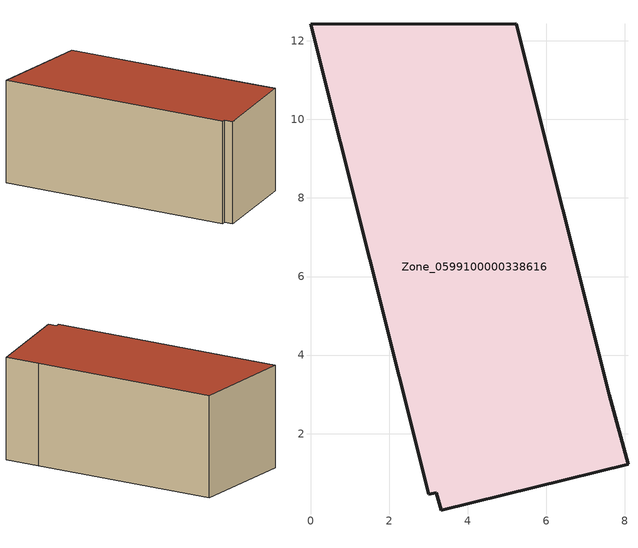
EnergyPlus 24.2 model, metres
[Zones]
Zone_0599100000338616
 floor ground (C_G): 3.32,0.05 3.2,0.5 3.01,0.45 0,12.43 5.24,12.44 7.61,2.99 8.09,1.22 z0
 wall outside (C_F): 0,12.43 3.01,0.45 3.2,0.5 3.32,0.05 8.09,1.22 7.61,2.99 5.24,12.44 0,12.43 z0:5.68
 roof outside (C_R): 3.2,0.5 3.32,0.05 8.09,1.22 7.61,2.99 5.24,12.44 0,12.43 3.01,0.45 z5.68
[BUILDING]
Pand.0599100000338616: North Axis=0; Terrain=City; Loads Convergence Tolerance Value=0.04; Temperature Convergence Tolerance Value=0.4; Solar Distribution=FullExterior; Maximum Number of Warmup Days=25; Minimum Number of Warmup Days=1
[Site:Location]
Rotterdam.The.Hague.AP_ZH_NLD Design_Conditions: Latitude=51.96; Longitude=4.45; Time Zone=1; Elevation=-4.5
[SITE:GROUNDTEMPERATURE:BUILDINGSURFACE]
18, 18, 18, 18, 18, 18, 18, 18, 18, 18, 18, 18
[MATERIAL] Thermal Absorptance=0.9; Solar Absorptance=0.7; Visible Absorptance=0.7
Name | Roughness | Thickness | Conductivity | Density | Specific Heat
G.TC.1992-2005 | MediumSmooth | 0.15 | 0.06 | 540 | 1210
F.TC.1992-2005 | Rough | 0.3 | 0.12 | 1920 | 840
R.TC.1992-2005 | MediumRough | 0.2 | 0.08 | 1500 | 1000
[CONSTRUCTION]
C_G: G.TC.1992-2005
C_F: F.TC.1992-2005
C_R: R.TC.1992-2005
[ZONE]
Zone_0599100000338616: Type=1; Multiplier=1; Ceiling Height=Autocalculate; Volume=Autocalculate; Floor Area=autocalculate; Part of Total Floor Area=Yes
[ZONEINFILTRATION:DESIGNFLOWRATE]
Infil_Zone_0599100000338616: Zone or ZoneList or Space or SpaceList=Zone_0599100000338616; Schedule=AlwaysOn; Design Flow Rate Calculation Method=Flow/Area; Flow Rate per Floor Area=0.0015; Constant Term Coefficient=1; Temperature Term Coefficient=0; Velocity Term Coefficient=0; Velocity Squared Term Coefficient=0
[HVACTEMPLATE:ZONE:IDEALLOADSAIRSYSTEM]
Zone_0599100000338616: Maximum Heating Supply Air Temperature=50; Minimum Cooling Supply Air Temperature=13; Maximum Heating Supply Air Humidity Ratio=0.0156; Minimum Cooling Supply Air Humidity Ratio=0.0077; Heating Limit=NoLimit; Cooling Limit=NoLimit; Dehumidification Control Type=ConstantSensibleHeatRatio; Cooling Sensible Heat Ratio=0.7; Dehumidification Setpoint=60; Humidification Control Type=None; Humidification Setpoint=30; Outdoor Air Method=None; Outdoor Air Flow Rate per Person=0.00944; Outdoor Air Flow Rate per Zone Floor Area=0; Outdoor Air Flow Rate per Zone=0; Demand Controlled Ventilation Type=None; Outdoor Air Economizer Type=NoEconomizer; Heat Recovery Type=None; Sensible Heat Recovery Effectiveness=0.7; Latent Heat Recovery Effectiveness=0.65
[ZONECONTROL:THERMOSTAT]
ThermostatControl_Zone_0599100000338616: Zone or ZoneList=Zone_0599100000338616; Control Type Schedule=DualSetpointControlType; Control 1=Thermostat_Zone_0599100000338616; Temperature Difference Between Cutout And Setpoint=0
[THERMOSTATSETPOINT:DUALSETPOINT]
Thermostat_Zone_0599100000338616: Heating Setpoint Temperature Schedule=HeatingSetpoint_Zone_0599100000338616; Cooling Setpoint Temperature Schedule=CoolingSetpoint_Zone_0599100000338616
[SCHEDULE:COMPACT]
HeatingSetpoint_Zone_0599100000338616: Through: 12/31, For: AllDays, Until: 24:00, 21
CoolingSetpoint_Zone_0599100000338616: Through: 12/31, For: AllDays, Until: 24:00, 24
DualSetpointControlType: Through: 12/31, For: AllDays, Until: 24:00, 4
AlwaysOn: Through: 12/31, For: AllDays, Until: 24:00, 1
